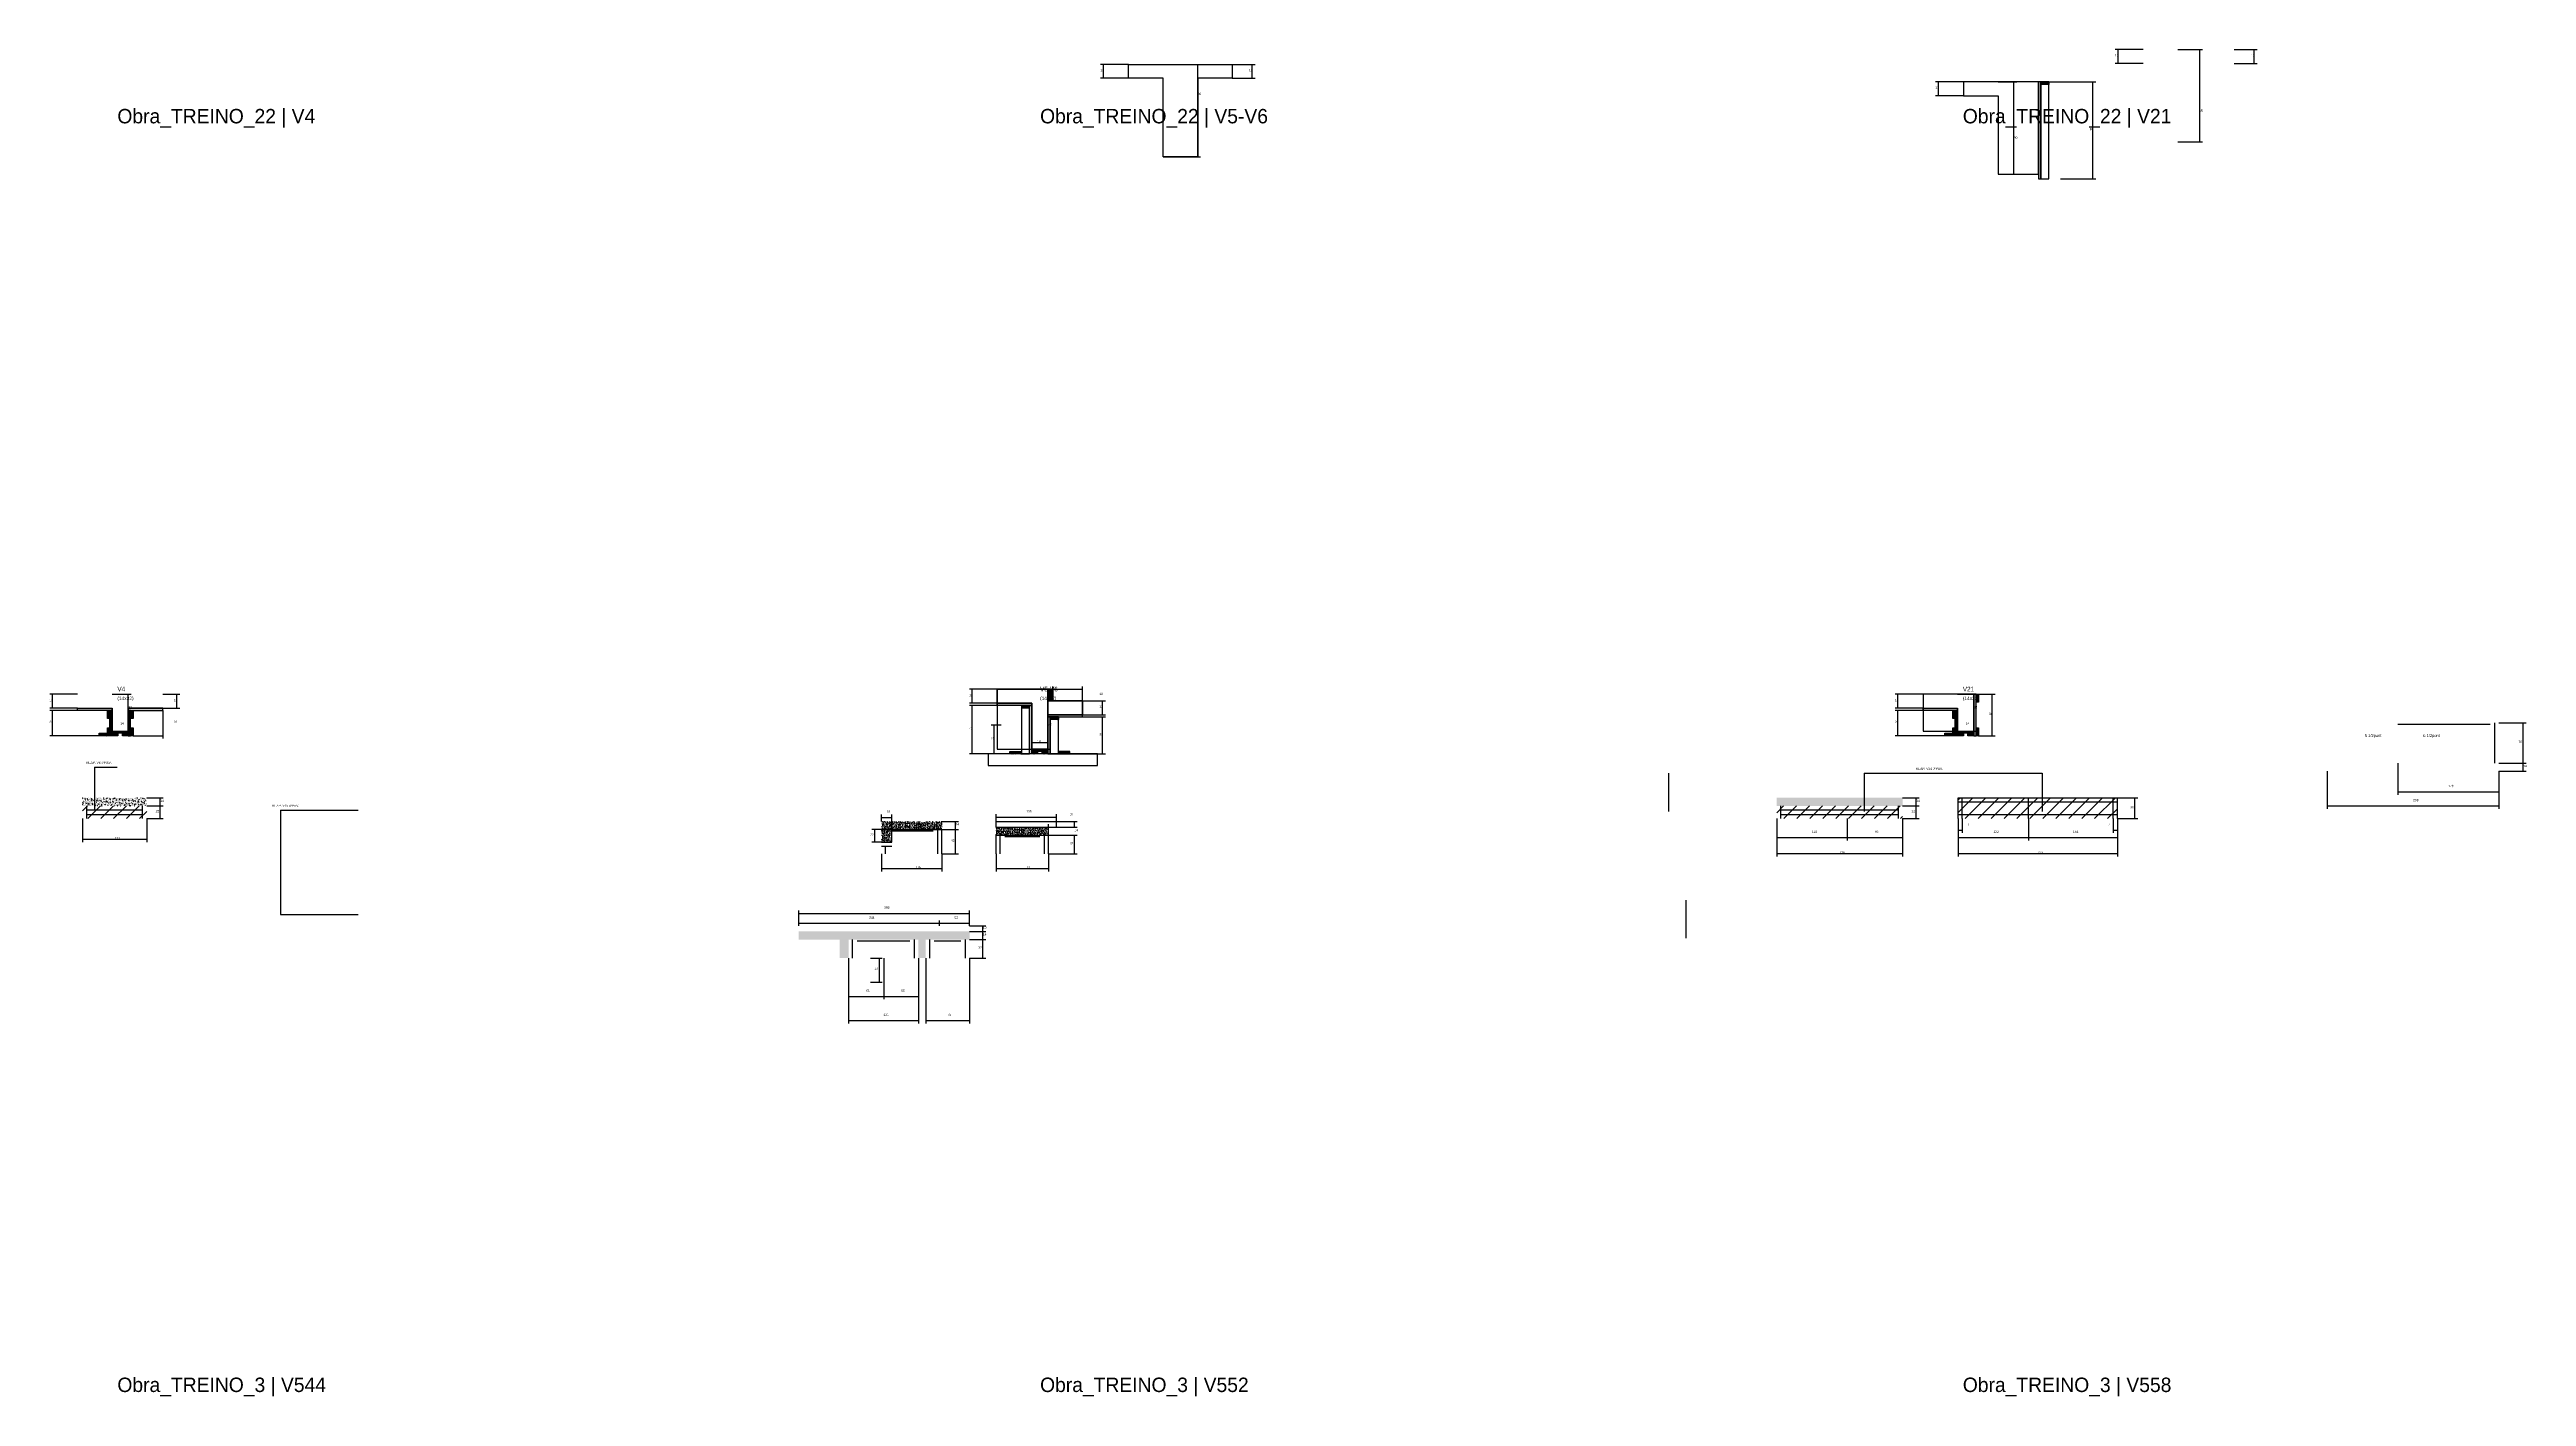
# Model space of a CAD drawing. Header units: metres. Extents: x -2848 to 21926, y -45195 to 1016.
# Drawn here: x 4682 to 8977, y -38618 to -36282 of the extents above; entities that cross this region are included whole.
import ezdxf

# ---------------------------------------------------------------- set-up
doc = ezdxf.new("R2010")
doc.units = ezdxf.units.M
for name, color, linetype in [('CONCRETO', 251, 'Continuous'), ('COTA', 4, 'Continuous'), ('Cota Seção (2x)', 4, 'Continuous'), ('Hachura', 253, 'Continuous'), ('LABEL_ID', 3, 'Continuous'), ('Madeira', 126, 'Continuous'), ('NOMENCLATURA', 7, 'Continuous'), ('Painéis', 200, 'Continuous'), ('PONTALETE', 2, 'Continuous'), ('SARR_2.2x7', 40, 'Continuous'), ('Texto Seção', 7, 'Continuous')]:
    doc.layers.add(name, color=color, linetype=linetype)

msp = doc.modelspace()

# ---------------------------------------------------------------- hatches: boundary and pattern name
at = {"layer": 'COTA'}
h = msp.add_hatch(dxfattribs=at)
h.set_pattern_fill('AR-CONC', scale=0.03)
h.paths.add_polyline_path([(4739.8, -37579.7), (4739.8, -37593.7), (4850.8, -37593.7), (4850.8, -37579.7)])
h = msp.add_hatch(dxfattribs=at)
h.set_pattern_fill('AR-CONC', scale=0.03)
h.paths.add_polyline_path([(7895.5, -37593.6), (7895.5, -37579.6), (7677.5, -37579.6), (7677.5, -37593.6)])
h = msp.add_hatch(dxfattribs=at)
h.set_pattern_fill('AR-CONC', scale=0.03)
h.paths.add_polyline_path([(6124.9, -37620.5), (6124.9, -37656.5), (6142.9, -37656.5), (6142.9, -37634.5), (6229.8, -37634.5), (6229.8, -37620.5)])
h = msp.add_hatch(dxfattribs=at)
h.set_pattern_fill('AR-CONC', scale=0.03)
h.paths.add_polyline_path([(6414.6, -37644.5), (6414.6, -37630.5), (6323.6, -37630.5), (6323.6, -37644.5)])
h = msp.add_hatch(dxfattribs=at)
h.set_pattern_fill('AR-CONC', scale=0.03)
h.paths.add_polyline_path([(6052.6, -37857.4), (6068, -37857.4), (6068, -37825.4), (6189, -37825.4), (6189, -37857.4), (6201.6, -37857.4), (6201.6, -37825.4), (6277.6, -37825.4), (6277.6, -37811.4), (5981.6, -37811.4), (5981.6, -37825.4), (6052.6, -37825.4)])
at = {"layer": 'Hachura'}
h = msp.add_hatch(color=8, dxfattribs=at)
h.dxf.hatch_style = 1
h.paths.add_polyline_path([(8135.2, -36338), (8131.2, -36338), (8131.2, -36338), (8131.2, -36506), (8131.2, -36506), (8135.2, -36506), (8135.2, -36506), (8135.2, -36338)])
h = msp.add_hatch(dxfattribs=at)
h.set_pattern_fill('ANSI31', scale=0.5)
h.paths.add_polyline_path([(8149.2, -36338), (8149.2, -36342.4), (8149.2, -36342.4), (8135.2, -36342.4), (8135.2, -36342.4), (8135.2, -36338), (8135.2, -36338), (8149.2, -36338)])
h = msp.add_hatch(color=8, dxfattribs=at)
h.dxf.hatch_style = 1
h.paths.add_polyline_path([(6417.7, -37391.4), (6413.7, -37391.4), (6413.7, -37391.4), (6413.7, -37411.4), (6413.7, -37411.4), (6417.7, -37411.4), (6417.7, -37411.4), (6417.7, -37391.4)])
h = msp.add_hatch(dxfattribs=at)
h.set_pattern_fill('ANSI31', scale=0.5)
h.paths.add_polyline_path([(6422.1, -37411.4), (6417.7, -37411.4), (6417.7, -37411.4), (6417.7, -37391.4), (6417.7, -37391.4), (6422.1, -37391.4), (6422.1, -37391.4), (6422.1, -37411.4)])
h = msp.add_hatch(color=8, dxfattribs=at)
h.dxf.hatch_style = 1
h.paths.add_polyline_path([(8023, -37400), (8019, -37400), (8019, -37400), (8019, -37472), (8019, -37472), (8023, -37472), (8023, -37472), (8023, -37400)])
h = msp.add_hatch(dxfattribs=at)
h.set_pattern_fill('ANSI31', scale=0.5)
h.paths.add_polyline_path([(8027.4, -37414), (8023, -37414), (8023, -37414), (8023, -37400), (8023, -37400), (8027.4, -37400), (8027.4, -37400), (8027.4, -37414)])
h = msp.add_hatch(color=8, dxfattribs=at)
h.dxf.hatch_style = 1
h.paths.add_polyline_path([(4731, -37428), (4731, -37424), (4731, -37424), (4791, -37424), (4791, -37424), (4791, -37428), (4791, -37428), (4731, -37428)])
h = msp.add_hatch(dxfattribs=at)
h.set_pattern_fill('ANSI31', scale=0.5)
h.paths.add_polyline_path([(4787, -37442), (4782.6, -37442), (4782.6, -37442), (4782.6, -37428), (4782.6, -37428), (4787, -37428), (4787, -37428), (4787, -37442)])
h = msp.add_hatch(color=8, dxfattribs=at)
h.dxf.hatch_style = 1
h.paths.add_polyline_path([(4787, -37428), (4791, -37428), (4791, -37428), (4791, -37472), (4791, -37472), (4787, -37472), (4787, -37472), (4787, -37428)])
h = msp.add_hatch(color=8, dxfattribs=at)
h.dxf.hatch_style = 1
h.paths.add_polyline_path([(4879, -37428), (4879, -37424), (4879, -37424), (4819, -37424), (4819, -37424), (4819, -37428), (4819, -37428), (4879, -37428)])
h = msp.add_hatch(color=8, dxfattribs=at)
h.dxf.hatch_style = 1
h.paths.add_polyline_path([(4823, -37428), (4819, -37428), (4819, -37428), (4819, -37472), (4819, -37472), (4823, -37472), (4823, -37472), (4823, -37428)])
h = msp.add_hatch(dxfattribs=at)
h.set_pattern_fill('ANSI31', scale=0.5)
h.paths.add_polyline_path([(4827.4, -37442), (4823, -37442), (4823, -37442), (4823, -37428), (4823, -37428), (4827.4, -37428), (4827.4, -37428), (4827.4, -37442)])
h = msp.add_hatch(color=8, dxfattribs=at)
h.dxf.hatch_style = 1
h.paths.add_polyline_path([(6325.7, -37419.4), (6325.7, -37415.4), (6325.7, -37415.4), (6385.7, -37415.4), (6385.7, -37415.4), (6385.7, -37419.4), (6385.7, -37419.4), (6325.7, -37419.4)])
h = msp.add_hatch(dxfattribs=at)
h.set_pattern_fill('ANSI31', scale=0.5)
h.paths.add_polyline_path([(6367.7, -37419.4), (6367.7, -37423.8), (6367.7, -37423.8), (6381.7, -37423.8), (6381.7, -37423.8), (6381.7, -37419.4), (6381.7, -37419.4), (6367.7, -37419.4)])
h = msp.add_hatch(color=8, dxfattribs=at)
h.dxf.hatch_style = 1
h.paths.add_polyline_path([(6381.7, -37419.4), (6385.7, -37419.4), (6385.7, -37419.4), (6385.7, -37503.4), (6385.7, -37503.4), (6381.7, -37503.4), (6381.7, -37503.4), (6381.7, -37419.4)])
h = msp.add_hatch(color=8, dxfattribs=at)
h.dxf.hatch_style = 1
h.paths.add_polyline_path([(6473.7, -37439.4), (6473.7, -37435.4), (6473.7, -37435.4), (6413.7, -37435.4), (6413.7, -37435.4), (6413.7, -37439.4), (6413.7, -37439.4), (6473.7, -37439.4)])
h = msp.add_hatch(color=8, dxfattribs=at)
h.dxf.hatch_style = 1
h.paths.add_polyline_path([(6417.7, -37439.4), (6413.7, -37439.4), (6413.7, -37439.4), (6413.7, -37503.4), (6413.7, -37503.4), (6417.7, -37503.4), (6417.7, -37503.4), (6417.7, -37439.4)])
h = msp.add_hatch(dxfattribs=at)
h.set_pattern_fill('ANSI31', scale=0.5)
h.paths.add_polyline_path([(6431.7, -37439.4), (6431.7, -37443.8), (6431.7, -37443.8), (6417.7, -37443.8), (6417.7, -37443.8), (6417.7, -37439.4), (6417.7, -37439.4), (6431.7, -37439.4)])
h = msp.add_hatch(color=8, dxfattribs=at)
h.dxf.hatch_style = 1
h.paths.add_polyline_path([(7931, -37428), (7931, -37424), (7931, -37424), (7991, -37424), (7991, -37424), (7991, -37428), (7991, -37428), (7931, -37428)])
h = msp.add_hatch(dxfattribs=at)
h.set_pattern_fill('ANSI31', scale=0.5)
h.paths.add_polyline_path([(7987, -37442), (7982.6, -37442), (7982.6, -37442), (7982.6, -37428), (7982.6, -37428), (7987, -37428), (7987, -37428), (7987, -37442)])
h = msp.add_hatch(color=8, dxfattribs=at)
h.dxf.hatch_style = 1
h.paths.add_polyline_path([(7987, -37428), (7991, -37428), (7991, -37428), (7991, -37472), (7991, -37472), (7987, -37472), (7987, -37472), (7987, -37428)])
h = msp.add_hatch(dxfattribs=at)
h.set_pattern_fill('ANSI31', scale=0.5)
h.paths.add_polyline_path([(4782.6, -37467.6), (4782.6, -37472), (4782.6, -37472), (4768.6, -37472), (4768.6, -37472), (4768.6, -37467.6), (4768.6, -37467.6), (4782.6, -37467.6)])
h = msp.add_hatch(dxfattribs=at)
h.set_pattern_fill('ANSI31', scale=0.5)
h.paths.add_polyline_path([(4787, -37472), (4782.6, -37472), (4782.6, -37472), (4782.6, -37458), (4782.6, -37458), (4787, -37458), (4787, -37458), (4787, -37472)])
h = msp.add_hatch(color=8, dxfattribs=at)
h.dxf.hatch_style = 1
h.paths.add_polyline_path([(4791, -37467.6), (4791, -37464), (4791, -37464), (4819, -37464), (4819, -37464), (4819, -37467.6), (4819, -37467.6), (4791, -37467.6)])
h = msp.add_hatch(dxfattribs=at)
h.set_pattern_fill('ANSI31', scale=0.5)
h.paths.add_polyline_path([(4791, -37472), (4791, -37467.6), (4791, -37467.6), (4801, -37467.6), (4801, -37467.6), (4801, -37472), (4801, -37472), (4791, -37472)])
h = msp.add_hatch(dxfattribs=at)
h.set_pattern_fill('ANSI31', scale=0.5)
h.paths.add_polyline_path([(4809, -37472), (4809, -37467.6), (4809, -37467.6), (4819, -37467.6), (4819, -37467.6), (4819, -37472), (4819, -37472), (4809, -37472)])
h = msp.add_hatch(dxfattribs=at)
h.set_pattern_fill('ANSI31', scale=0.5)
h.paths.add_polyline_path([(4827.4, -37472), (4823, -37472), (4823, -37472), (4823, -37458), (4823, -37458), (4827.4, -37458), (4827.4, -37458), (4827.4, -37472)])
h = msp.add_hatch(color=8, dxfattribs=at)
h.dxf.hatch_style = 1
h.paths.add_polyline_path([(6385.7, -37499), (6385.7, -37495.4), (6385.7, -37495.4), (6413.7, -37495.4), (6413.7, -37495.4), (6413.7, -37499), (6413.7, -37499), (6385.7, -37499)])
h = msp.add_hatch(dxfattribs=at)
h.set_pattern_fill('ANSI31', scale=0.5)
h.paths.add_polyline_path([(7982.6, -37467.6), (7982.6, -37472), (7982.6, -37472), (7968.6, -37472), (7968.6, -37472), (7968.6, -37467.6), (7968.6, -37467.6), (7982.6, -37467.6)])
h = msp.add_hatch(dxfattribs=at)
h.set_pattern_fill('ANSI31', scale=0.5)
h.paths.add_polyline_path([(7987, -37472), (7982.6, -37472), (7982.6, -37472), (7982.6, -37458), (7982.6, -37458), (7987, -37458), (7987, -37458), (7987, -37472)])
h = msp.add_hatch(color=8, dxfattribs=at)
h.dxf.hatch_style = 1
h.paths.add_polyline_path([(7991, -37467.6), (7991, -37464), (7991, -37464), (8019, -37464), (8019, -37464), (8019, -37467.6), (8019, -37467.6), (7991, -37467.6)])
h = msp.add_hatch(dxfattribs=at)
h.set_pattern_fill('ANSI31', scale=0.5)
h.paths.add_polyline_path([(7991, -37472), (7991, -37467.6), (7991, -37467.6), (8001, -37467.6), (8001, -37467.6), (8001, -37472), (8001, -37472), (7991, -37472)])
h = msp.add_hatch(dxfattribs=at)
h.set_pattern_fill('ANSI31', scale=0.5)
h.paths.add_polyline_path([(8009, -37472), (8009, -37467.6), (8009, -37467.6), (8019, -37467.6), (8019, -37467.6), (8019, -37472), (8019, -37472), (8009, -37472)])
h = msp.add_hatch(dxfattribs=at)
h.set_pattern_fill('ANSI31', scale=0.5)
h.paths.add_polyline_path([(8027.4, -37472), (8023, -37472), (8023, -37472), (8023, -37458), (8023, -37458), (8027.4, -37458), (8027.4, -37458), (8027.4, -37472)])
h = msp.add_hatch(dxfattribs=at)
h.set_pattern_fill('ANSI31', scale=0.5)
h.paths.add_polyline_path([(6347.7, -37503.4), (6347.7, -37499), (6347.7, -37499), (6367.7, -37499), (6367.7, -37499), (6367.7, -37503.4), (6367.7, -37503.4), (6347.7, -37503.4)])
h = msp.add_hatch(dxfattribs=at)
h.set_pattern_fill('ANSI31', scale=0.5)
h.paths.add_polyline_path([(6385.7, -37503.4), (6385.7, -37499), (6385.7, -37499), (6395.7, -37499), (6395.7, -37499), (6395.7, -37503.4), (6395.7, -37503.4), (6385.7, -37503.4)])
h = msp.add_hatch(dxfattribs=at)
h.set_pattern_fill('ANSI31', scale=0.5)
h.paths.add_polyline_path([(6403.7, -37503.4), (6403.7, -37499), (6403.7, -37499), (6413.7, -37499), (6413.7, -37499), (6413.7, -37503.4), (6413.7, -37503.4), (6403.7, -37503.4)])
h = msp.add_hatch(dxfattribs=at)
h.set_pattern_fill('ANSI31', scale=0.5)
h.paths.add_polyline_path([(6451.7, -37503.4), (6451.7, -37499), (6451.7, -37499), (6431.7, -37499), (6431.7, -37499), (6431.7, -37503.4), (6431.7, -37503.4), (6451.7, -37503.4)])
h = msp.add_hatch(dxfattribs=at)
h.set_pattern_fill('ANSI31', scale=5)
h.paths.add_polyline_path([(8114.1, -37615.6), (8114.1, -37579.6), (7992.1, -37579.6), (7992.1, -37615.6)])
h = msp.add_hatch(dxfattribs=at)
h.set_pattern_fill('ANSI31', scale=5)
h.paths.add_polyline_path([(8268, -37615.6), (8268, -37579.6), (8114.1, -37579.6), (8114.1, -37615.6)])
h = msp.add_hatch(dxfattribs=at)
h.set_pattern_fill('ANSI31', scale=5)
h.paths.add_polyline_path([(4739.8, -37593.7), (4739.8, -37615.7), (4850.8, -37615.7), (4850.8, -37593.7)])
h = msp.add_hatch(dxfattribs=at)
h.set_pattern_fill('ANSI31', scale=5)
h.paths.add_polyline_path([(7799.5, -37615.6), (7799.5, -37593.6), (7677.5, -37593.6), (7677.5, -37615.6)])
h = msp.add_hatch(dxfattribs=at)
h.set_pattern_fill('ANSI31', scale=5)
h.paths.add_polyline_path([(7895.5, -37615.6), (7895.5, -37593.6), (7799.5, -37593.6), (7799.5, -37615.6)])

# ---------------------------------------------------------------- linework, layer by layer
at = {"layer": 'CONCRETO'}
for points in [[(6673.3, -36331.9), (6673.3, -36341.9), (6673.3, -36467.9), (6613.3, -36467.9), (6613.3, -36331.9), (6553.3, -36331.9), (6553.3, -36307.9), (6673.3, -36307.9), (6733.3, -36307.9), (6733.3, -36331.9)], [(8131.2, -36358), (8131.2, -36338), (8001.2, -36338), (8001.2, -36362), (8061.2, -36362), (8061.2, -36498), (8131.2, -36498), (8131.2, -36358)], [(6325.7, -37495.4), (6413.7, -37495.4), (6413.7, -37391.4), (6325.7, -37391.4)], [(7931, -37400), (7931, -37424), (7991, -37424), (7991, -37464), (8019, -37464), (8019, -37420), (8019, -37400), (7991, -37400), (7991, -37400)], [(7931, -37464), (8019, -37464), (8019, -37400), (7931, -37400)], [(6413.7, -37435.4), (6473.7, -37435.4), (6473.7, -37411.4), (6413.7, -37411.4)]]:
    msp.add_lwpolyline(points, close=True, dxfattribs=at)
for points in [[(6413.7, -37435.4), (6413.7, -37495.4), (6385.7, -37495.4), (6385.7, -37415.4), (6325.7, -37415.4), (6325.7, -37391.4), (6413.7, -37391.4)], [(6413.7, -37411.4), (6473.7, -37411.4), (6473.7, -37435.4), (6413.7, -37435.4)]]:
    msp.add_lwpolyline(points, dxfattribs=at)
at = {"layer": 'COTA'}
for p, q in [((8312.8, -36282), (8264.4, -36282)), ((8269.4, -36306), (8269.4, -36282)), ((8470.8, -36282), (8510.3, -36282)), ((8505.3, -36306), (8505.3, -36282)), ((6553.3, -36307.9), (6504.9, -36307.9)), ((6553.3, -36331.9), (6504.9, -36331.9)), ((6509.9, -36331.9), (6509.9, -36307.9)), ((6733.3, -36307.9), (6772.8, -36307.9)), ((6733.3, -36331.9), (6772.8, -36331.9)), ((6767.8, -36331.9), (6767.8, -36307.9)), ((8312.8, -36306), (8264.4, -36306)), ((8470.8, -36306), (8510.3, -36306)), ((8001.2, -36338), (7952.9, -36338)), ((8001.2, -36362), (7952.9, -36362)), ((7957.9, -36362), (7957.9, -36338)), ((8149.2, -36338), (8230.7, -36338)), ((8225.7, -36506), (8225.7, -36338)), ((8169.2, -36506), (8230.7, -36506)), ((4731, -37400), (4682.6, -37400)), ((4687.6, -37424), (4687.6, -37400)), ((4879, -37400), (4908.1, -37400)), ((4903.1, -37424), (4903.1, -37400)), ((6325.7, -37391.4), (6277.4, -37391.4)), ((6282.4, -37415.4), (6282.4, -37391.4)), ((6422.1, -37391.4), (6422.1, -37386.4)), ((6422.1, -37391.4), (6473.7, -37391.4)), ((6473.7, -37411.4), (6473.7, -37386.4)), ((7931, -37400), (7882.6, -37400)), ((7887.6, -37424), (7887.6, -37400)), ((8011.8, -37400), (8056.1, -37400)), ((8051.1, -37472), (8051.1, -37400)), ((4731, -37424), (4682.6, -37424)), ((4731, -37428), (4682.6, -37428)), ((4687.6, -37472), (4687.6, -37428)), ((4879, -37424), (4908.1, -37424)), ((4879, -37428), (4879, -37477)), ((6325.7, -37415.4), (6277.4, -37415.4)), ((6325.7, -37419.4), (6277.4, -37419.4)), ((6282.4, -37503.4), (6282.4, -37419.4)), ((6431.7, -37439.4), (6513.2, -37439.4)), ((6473.7, -37411.4), (6513.2, -37411.4)), ((6473.7, -37435.4), (6513.2, -37435.4)), ((6508.2, -37435.4), (6508.2, -37411.4)), ((6508.2, -37503.4), (6508.2, -37439.4)), ((7931, -37424), (7882.6, -37424)), ((7931, -37428), (7882.6, -37428)), ((7887.6, -37472), (7887.6, -37428)), ((8929.6, -37449.4), (8976.6, -37449.4)), ((8971.6, -37519.4), (8971.6, -37449.4)), ((4768.6, -37472), (4682.6, -37472)), ((4827.4, -37472), (4827.4, -37467)), ((4827.4, -37472), (4879, -37472)), ((6332.7, -37453.4), (6315.2, -37453.4)), ((6320.2, -37503.4), (6320.2, -37453.4)), ((7968.6, -37472), (7882.6, -37472)), ((8027.4, -37472), (8056.1, -37472)), ((6347.7, -37503.4), (6277.4, -37503.4)), ((6332.7, -37503.4), (6315.2, -37503.4)), ((6451.7, -37503.4), (6513.2, -37503.4)), ((8632.1, -37533.4), (8632.1, -37598.7)), ((8754.1, -37519.4), (8754.1, -37574.2)), ((8929.6, -37519.4), (8976.6, -37519.4)), ((8929.6, -37519.4), (8976.6, -37519.4)), ((8929.6, -37533.4), (8929.6, -37574.2)), ((8929.6, -37533.4), (8929.6, -37598.7)), ((8929.6, -37533.4), (8976.6, -37533.4)), ((8971.6, -37533.4), (8971.6, -37519.4)), ((4850.8, -37579.7), (4879.4, -37579.7)), ((4874.4, -37593.7), (4874.4, -37579.7)), ((7895.5, -37579.6), (7924.2, -37579.6)), ((7919.2, -37593.6), (7919.2, -37579.6)), ((8268.1, -37579.6), (8303.4, -37579.6)), ((8298.4, -37615.6), (8298.4, -37579.6)), ((8754.1, -37569.2), (8929.6, -37569.2)), ((4739.8, -37615.7), (4739.8, -37656.4)), ((4850.8, -37593.7), (4879.4, -37593.7)), ((4850.8, -37593.7), (4879.4, -37593.7)), ((4850.8, -37615.7), (4850.8, -37656.4)), ((4850.8, -37615.7), (4879.4, -37615.7)), ((4874.4, -37615.7), (4874.4, -37593.7)), ((6124.9, -37620.5), (6124.9, -37608.6)), ((6124.9, -37613.6), (6142.9, -37613.6)), ((6142.9, -37634.5), (6142.9, -37608.6)), ((6229.8, -37620.5), (6258.5, -37620.5)), ((6253.5, -37634.5), (6253.5, -37620.5)), ((6323.6, -37620.5), (6323.6, -37608.1)), ((6323.6, -37613.1), (6428.6, -37613.1)), ((6428.6, -37620.5), (6428.6, -37608.1)), ((6428.6, -37620.5), (6464.5, -37620.5)), ((6459.5, -37630.5), (6459.5, -37620.5)), ((7677.5, -37615.6), (7677.5, -37681.2)), ((7677.5, -37615.6), (7677.5, -37653.5)), ((7799.5, -37615.6), (7799.5, -37653.5)), ((7799.5, -37615.6), (7799.5, -37653.5)), ((7895.5, -37593.6), (7924.2, -37593.6)), ((7895.5, -37593.6), (7924.2, -37593.6)), ((7895.5, -37615.6), (7895.5, -37681.2)), ((7895.5, -37615.6), (7924.2, -37615.6)), ((7895.5, -37615.6), (7895.5, -37653.5)), ((7919.2, -37615.6), (7919.2, -37593.6)), ((7992.1, -37615.6), (7992.1, -37681.2)), ((7992.1, -37615.6), (7992.1, -37653.5)), ((7992.1, -37615.6), (7992.1, -37640.6)), ((7999.1, -37615.6), (7999.1, -37640.6)), ((8114.1, -37615.6), (8114.1, -37653.5)), ((8114.1, -37615.6), (8114.1, -37653.5)), ((8261, -37615.6), (8261, -37640.6)), ((8268, -37615.6), (8268, -37681.2)), ((8268, -37615.6), (8303.4, -37615.6)), ((8268, -37615.6), (8268, -37653.5)), ((8268, -37615.6), (8268, -37640.6)), ((8632.1, -37593.7), (8929.6, -37593.7)), ((4739.8, -37651.4), (4850.8, -37651.4)), ((6142.9, -37634.5), (6108.5, -37634.5)), ((6124.9, -37656.5), (6108.5, -37656.5)), ((6113.5, -37656.5), (6113.5, -37634.5)), ((6229.8, -37634.5), (6258.5, -37634.5)), ((6229.8, -37634.5), (6258.5, -37634.5)), ((6253.5, -37676.5), (6253.5, -37634.5)), ((6414.6, -37644.5), (6414.6, -37625.5)), ((6414.6, -37630.5), (6428.6, -37630.5)), ((6414.6, -37644.5), (6464.5, -37644.5)), ((6428.6, -37630.5), (6428.6, -37625.5)), ((6428.6, -37630.5), (6464.5, -37630.5)), ((6459.5, -37676.5), (6459.5, -37644.5)), ((7677.5, -37648.5), (7799.5, -37648.5)), ((7799.5, -37648.5), (7895.5, -37648.5)), ((7992.1, -37635.6), (7999.1, -37635.6)), ((7992.1, -37648.5), (8114.1, -37648.5)), ((8114.1, -37648.5), (8268, -37648.5)), ((8261, -37635.6), (8268, -37635.6)), ((6124.9, -37676.5), (6124.9, -37707.2)), ((6124.9, -37702.2), (6229.8, -37702.2)), ((6229.8, -37676.5), (6229.8, -37707.2)), ((6229.8, -37676.5), (6258.5, -37676.5)), ((6323.6, -37676.5), (6323.6, -37707.2)), ((6323.6, -37702.2), (6414.6, -37702.2)), ((6414.6, -37676.5), (6414.6, -37707.2)), ((6414.6, -37676.5), (6464.5, -37676.5)), ((7677.5, -37676.2), (7895.5, -37676.2)), ((7992.1, -37676.2), (8268, -37676.2)), ((5981.6, -37801.4), (5981.6, -37775.1)), ((5981.6, -37780.1), (6277.6, -37780.1)), ((5981.6, -37801.4), (5981.6, -37792.2)), ((6225.6, -37801.4), (6225.6, -37792.2)), ((6225.6, -37801.4), (6225.6, -37792.2)), ((6277.6, -37801.4), (6277.6, -37775.1)), ((6277.6, -37801.4), (6277.6, -37792.2)), ((5981.6, -37797.2), (6225.6, -37797.2)), ((6225.6, -37797.2), (6277.6, -37797.2)), ((6277.6, -37801.4), (6305.9, -37801.4)), ((6277.6, -37811.4), (6305.9, -37811.4)), ((6277.6, -37811.4), (6305.9, -37811.4)), ((6277.6, -37825.4), (6305.9, -37825.4)), ((6277.6, -37825.4), (6305.9, -37825.4)), ((6300.9, -37811.4), (6300.9, -37801.4)), ((6300.9, -37825.4), (6300.9, -37811.4)), ((6300.9, -37857.4), (6300.9, -37825.4)), ((6068, -37857.4), (6068, -37970.8)), ((6068, -37857.4), (6068, -37928.9)), ((6106.2, -37857.4), (6126.4, -37857.4)), ((6121.4, -37899.4), (6121.4, -37857.4)), ((6129, -37857.4), (6129, -37928.9)), ((6129, -37857.4), (6129, -37928.9)), ((6189, -37857.4), (6189, -37970.8)), ((6189, -37857.4), (6189, -37928.9)), ((6201.6, -37857.4), (6201.6, -37970.8)), ((6277.6, -37857.4), (6277.6, -37970.8)), ((6277.6, -37857.4), (6305.9, -37857.4)), ((6068, -37923.9), (6129, -37923.9)), ((6106.2, -37899.4), (6126.4, -37899.4)), ((6129, -37923.9), (6189, -37923.9)), ((6068, -37965.8), (6189, -37965.8)), ((6201.6, -37965.8), (6277.6, -37965.8))]:
    msp.add_line(p, q, dxfattribs=at)
at = {"layer": 'Cota Seção (2x)'}
for p, q in [((8372.8, -36282), (8415.8, -36282)), ((8410.8, -36442), (8410.8, -36282)), ((6613.3, -36307.9), (6678.3, -36307.9)), ((6673.3, -36467.9), (6673.3, -36307.9)), ((8061.2, -36338), (8093.5, -36338)), ((8088.5, -36498), (8088.5, -36338)), ((8372.8, -36442), (8415.8, -36442)), ((6613.3, -36467.9), (6678.3, -36467.9)), ((8061.2, -36498), (8093.5, -36498)), ((4791, -37400), (4824, -37400)), ((4819, -37464), (4819, -37400)), ((6385.7, -37391.4), (6418.7, -37391.4)), ((6413.7, -37495.4), (6413.7, -37391.4)), ((7991, -37400), (8024, -37400)), ((8019, -37464), (8019, -37400)), ((4791, -37464), (4791, -37459)), ((4791, -37464), (4824, -37464)), ((4791, -37464), (4819, -37464)), ((4819, -37464), (4819, -37459)), ((6385.7, -37495.4), (6385.7, -37478.5)), ((6385.7, -37483.5), (6413.7, -37483.5)), ((6385.7, -37495.4), (6418.7, -37495.4)), ((6413.7, -37495.4), (6413.7, -37478.5)), ((7991, -37464), (7991, -37459)), ((7991, -37464), (8024, -37464)), ((7991, -37464), (8019, -37464)), ((8019, -37464), (8019, -37459))]:
    msp.add_line(p, q, dxfattribs=at)
at = {"layer": 'Madeira'}
for points in [[(8149.2, -36338), (8149.2, -36342.4), (8135.2, -36342.4), (8135.2, -36338)], [(8149.2, -36338), (8135.2, -36338), (8135.2, -36506), (8149.2, -36506)], [(6422.1, -37411.4), (6417.7, -37411.4), (6417.7, -37391.4), (6422.1, -37391.4)], [(8027.4, -37414), (8023, -37414), (8023, -37400), (8027.4, -37400)], [(4787, -37442), (4782.6, -37442), (4782.6, -37428), (4787, -37428)], [(4827.4, -37442), (4823, -37442), (4823, -37428), (4827.4, -37428)], [(6367.7, -37419.4), (6367.7, -37423.8), (6381.7, -37423.8), (6381.7, -37419.4)], [(6367.7, -37503.4), (6381.7, -37503.4), (6381.7, -37419.4), (6367.7, -37419.4)], [(6431.7, -37439.4), (6431.7, -37443.8), (6417.7, -37443.8), (6417.7, -37439.4)], [(6431.7, -37439.4), (6417.7, -37439.4), (6417.7, -37503.4), (6431.7, -37503.4)], [(7987, -37442), (7982.6, -37442), (7982.6, -37428), (7987, -37428)], [(4782.6, -37467.6), (4782.6, -37472), (4768.6, -37472), (4768.6, -37467.6)], [(4787, -37472), (4782.6, -37472), (4782.6, -37458), (4787, -37458)], [(4791, -37472), (4791, -37467.6), (4801, -37467.6), (4801, -37472)], [(4809, -37472), (4809, -37467.6), (4819, -37467.6), (4819, -37472)], [(4827.4, -37472), (4823, -37472), (4823, -37458), (4827.4, -37458)], [(7982.6, -37467.6), (7982.6, -37472), (7968.6, -37472), (7968.6, -37467.6)], [(7987, -37472), (7982.6, -37472), (7982.6, -37458), (7987, -37458)], [(7991, -37472), (7991, -37467.6), (8001, -37467.6), (8001, -37472)], [(8009, -37472), (8009, -37467.6), (8019, -37467.6), (8019, -37472)], [(8027.4, -37472), (8023, -37472), (8023, -37458), (8027.4, -37458)], [(6309.9, -37523.4), (6499.5, -37523.4), (6499.5, -37503.4), (6309.9, -37503.4)], [(6347.7, -37503.4), (6347.7, -37499), (6367.7, -37499), (6367.7, -37503.4)], [(6385.7, -37503.4), (6385.7, -37499), (6395.7, -37499), (6395.7, -37503.4)], [(6403.7, -37503.4), (6403.7, -37499), (6413.7, -37499), (6413.7, -37503.4)], [(6451.7, -37503.4), (6451.7, -37499), (6431.7, -37499), (6431.7, -37503.4)]]:
    msp.add_lwpolyline(points, close=True, dxfattribs=at)
at = {"layer": 'Painéis'}
for p, q in [((6413.7, -37411.4), (6413.7, -37391.4)), ((8019, -37472), (8019, -37400)), ((4731, -37424), (4791, -37424)), ((4731, -37428), (4731, -37424)), ((4791, -37428), (4791, -37424)), ((4791, -37472), (4791, -37428)), ((4819, -37424), (4879, -37424)), ((4819, -37428), (4819, -37424)), ((4819, -37472), (4819, -37428)), ((4879, -37428), (4879, -37424)), ((6325.7, -37415.4), (6385.7, -37415.4)), ((6325.7, -37419.4), (6325.7, -37415.4)), ((6385.7, -37419.4), (6385.7, -37415.4)), ((6385.7, -37503.4), (6385.7, -37419.4)), ((6413.7, -37435.4), (6473.7, -37435.4)), ((6413.7, -37439.4), (6413.7, -37435.4)), ((6413.7, -37503.4), (6413.7, -37439.4)), ((6473.7, -37439.4), (6473.7, -37435.4)), ((7931, -37424), (7991, -37424)), ((7991, -37428), (7991, -37424)), ((7991, -37472), (7991, -37428)), ((6385.7, -37495.4), (6413.7, -37495.4)), ((6385.7, -37499), (6385.7, -37495.4)), ((6413.7, -37499), (6413.7, -37495.4)), ((7991, -37464), (8019, -37464)), ((7991, -37467.6), (7991, -37464)), ((8019, -37467.6), (8019, -37464)), ((7992.1, -37579.6), (8268, -37579.6)), ((7992.1, -37615.6), (7992.1, -37579.6)), ((8114.1, -37615.6), (8114.1, -37579.6)), ((8268, -37615.6), (8268, -37579.6)), ((6323.6, -37620.5), (6428.6, -37620.5)), ((6323.6, -37630.5), (6323.6, -37620.5)), ((6428.6, -37630.5), (6428.6, -37620.5)), ((6124.9, -37656.5), (6142.9, -37656.5)), ((6142.9, -37634.5), (6229.8, -37634.5)), ((6142.9, -37656.5), (6142.9, -37634.5)), ((6229.8, -37676.5), (6229.8, -37634.5)), ((6323.6, -37630.5), (6428.6, -37630.5)), ((6323.6, -37644.5), (6414.6, -37644.5)), ((6323.6, -37676.5), (6323.6, -37644.5)), ((6414.6, -37676.5), (6414.6, -37644.5))]:
    msp.add_line(p, q, dxfattribs=at)
for points in [[(8135.2, -36338), (8131.2, -36338), (8131.2, -36506), (8135.2, -36506)], [(6417.7, -37391.4), (6413.7, -37391.4), (6413.7, -37411.4), (6417.7, -37411.4)], [(8023, -37400), (8019, -37400), (8019, -37472), (8023, -37472)], [(4731, -37428), (4731, -37424), (4791, -37424), (4791, -37428)], [(4787, -37428), (4791, -37428), (4791, -37472), (4787, -37472)], [(4879, -37428), (4879, -37424), (4819, -37424), (4819, -37428)], [(4823, -37428), (4819, -37428), (4819, -37472), (4823, -37472)], [(6325.7, -37419.4), (6325.7, -37415.4), (6385.7, -37415.4), (6385.7, -37419.4)], [(6381.7, -37419.4), (6385.7, -37419.4), (6385.7, -37503.4), (6381.7, -37503.4)], [(6473.7, -37439.4), (6473.7, -37435.4), (6413.7, -37435.4), (6413.7, -37439.4)], [(6417.7, -37439.4), (6413.7, -37439.4), (6413.7, -37503.4), (6417.7, -37503.4)], [(7931, -37428), (7931, -37424), (7991, -37424), (7991, -37428)], [(7987, -37428), (7991, -37428), (7991, -37472), (7987, -37472)], [(4791, -37467.6), (4791, -37464), (4819, -37464), (4819, -37467.6)], [(6385.7, -37499), (6385.7, -37495.4), (6413.7, -37495.4), (6413.7, -37499)], [(7991, -37467.6), (7991, -37464), (8019, -37464), (8019, -37467.6)]]:
    msp.add_lwpolyline(points, close=True, dxfattribs=at)
at = {"layer": 'PONTALETE'}
for p, q in [((4760.5, -37526.7), (4799.5, -37526.7)), ((4760.5, -37526.7), (4760.5, -37600.2)), ((7489.5, -37537.1), (7489.5, -37603.3)), ((7829.2, -37537.1), (8137.9, -37537.1)), ((7829.2, -37537.1), (7829.2, -37603.3)), ((8137.9, -37537.1), (8137.9, -37603.3)), ((5082.7, -37601.2), (5217.8, -37601.2)), ((5082.7, -37601.2), (5082.7, -37781.9)), ((5082.7, -37781.9), (5217.8, -37781.9)), ((7520, -37756.9), (7520, -37823.1))]:
    msp.add_line(p, q, dxfattribs=at)
at = {"layer": 'SARR_2.2x7'}
for p, q in [((8754.1, -37451.6), (8914.6, -37451.6)), ((8922.6, -37519.4), (8922.6, -37449.4)), ((7999.1, -37615.6), (7999.1, -37579.6)), ((8261, -37615.6), (8261, -37579.6)), ((4746.8, -37615.7), (4746.8, -37593.7)), ((4746.8, -37600.7), (4843.8, -37600.7)), ((4746.8, -37608.7), (4843.8, -37608.7)), ((4843.8, -37615.7), (4843.8, -37593.7)), ((7684.5, -37615.6), (7684.5, -37593.6)), ((7684.5, -37600.6), (7799.5, -37600.6)), ((7684.5, -37608.6), (7799.5, -37608.6)), ((7799.5, -37600.6), (7888.5, -37600.6)), ((7799.5, -37608.6), (7888.5, -37608.6)), ((7888.5, -37615.6), (7888.5, -37593.6)), ((7992.1, -37586.6), (8114.1, -37586.6)), ((7992.1, -37608.6), (8114.1, -37608.6)), ((8114.1, -37586.6), (8268, -37586.6)), ((8114.1, -37608.6), (8268, -37608.6)), ((6124.9, -37663.5), (6142.9, -37663.5)), ((6131.9, -37676.5), (6131.9, -37663.5)), ((6142.9, -37636.7), (6214.8, -37636.7)), ((6222.8, -37676.5), (6222.8, -37634.5)), ((6330.6, -37676.5), (6330.6, -37644.5)), ((6338.6, -37646.7), (6399.6, -37646.7)), ((6407.6, -37676.5), (6407.6, -37644.5)), ((6075, -37857.4), (6075, -37825.4)), ((6083, -37827.6), (6129, -37827.6)), ((6129, -37827.6), (6174, -37827.6)), ((6182, -37857.4), (6182, -37825.4)), ((6208.6, -37857.4), (6208.6, -37825.4)), ((6216.6, -37827.6), (6262.6, -37827.6)), ((6270.6, -37857.4), (6270.6, -37825.4))]:
    msp.add_line(p, q, dxfattribs=at)

# ---------------------------------------------------------------- texts
at = {"layer": 'COTA'}
for s, p in [('12', (8263.9, -36294)), ('12', (8499.8, -36294)), ('12', (6504.4, -36319.9)), ('12', (6762.3, -36319.9)), ('12', (7952.4, -36350)), ('84', (8220.2, -36422)), ('12', (4682.1, -37412)), ('12', (4897.6, -37412)), ('12', (6276.9, -37403.4)), ('10', (6502.7, -37401.4)), ('12', (7882.1, -37412)), ('22', (4682.1, -37450)), ('22', (4897.6, -37450)), ('12', (6502.7, -37423.4)), ('22', (7882.1, -37450)), ('36', (8045.6, -37436)), ('42', (6276.9, -37461.4)), ('25', (6314.7, -37478.4)), ('32', (6502.7, -37471.4)), ('70', (8963.5, -37484.4)), ('14', (8971.6, -37526.4)), ('176', (8841.9, -37561.1)), ('22', (4866.4, -37604.7)), ('14', (4874.4, -37586.7)), ('18', (6133.9, -37605.5)), ('14', (6253.5, -37627.5)), ('105', (6376.1, -37605)), ('10', (6451.4, -37609.7)), ('22', (7911.2, -37604.6)), ('14', (7919.2, -37586.6)), ('7', (8007.9, -37627.6)), ('7', (8252.2, -37627.6)), ('36', (8290.2, -37597.6)), ('298', (8780.9, -37585.6)), ('111', (4795.3, -37651.4)), ('22', (6105.5, -37645.5)), ('42', (6245.4, -37655.5)), ('32', (6451.3, -37660.5)), ('14', (6459.5, -37637.5)), ('122', (7738.5, -37640.4)), ('96', (7847.5, -37640.3)), ('122', (8053.1, -37640.4)), ('154', (8191, -37640.4)), ('105', (6184.8, -37702.2)), ('91', (6377.1, -37702.2)), ('218', (7786.5, -37676.2)), ('276', (8130, -37676.2)), ('244', (6103.6, -37789.2)), ('296', (6129.6, -37771.9)), ('52', (6251.6, -37789.1)), ('32', (6292.7, -37841.4)), ('10', (6300.9, -37806.4)), ('14', (6300.9, -37818.4)), ('42', (6113.3, -37878.4)), ('61', (6098.5, -37915.8)), ('60', (6159, -37915.8)), ('121', (6128.5, -37957.7)), ('76', (6239.6, -37957.7))]:
    msp.add_text(s, height=4, dxfattribs=at).set_placement(p)
at = {"layer": 'Cota Seção (2x)'}
for s, p in [('80', (6673.3, -36360.8)), ('80', (8410.8, -36389.5)), ('80', (8088.5, -36436.8)), ('14', (4805, -37452.5)), ('32', (4819, -37424.5)), ('52', (6413.7, -37454.2)), ('14', (8005, -37452.5)), ('32', (8019, -37424.4)), ('14', (6394.7, -37483.5))]:
    msp.add_text(s, height=4, dxfattribs=at).set_placement(p)
at = {"layer": 'LABEL_ID'}
for s, p in [('Obra_TREINO_22 | V4', (4800, -36410)), ('Obra_TREINO_22 | V5-V6', (6400, -36410)), ('Obra_TREINO_22 | V21', (8000, -36410)), ('Obra_TREINO_3 | V544', (4800, -38610)), ('Obra_TREINO_3 | V552', (6400, -38610)), ('Obra_TREINO_3 | V558', (8000, -38610))]:
    msp.add_text(s, height=25, dxfattribs=at).set_placement(p)
at = {"layer": 'NOMENCLATURA'}
for s, p in [('5 1/2pont', (8697.1, -37474.2)), ('6 1/2pont', (8798.4, -37474.2))]:
    msp.add_text(s, height=5, dxfattribs=at).set_placement(p)
at = {"layer": 'PONTALETE'}
for s, p in [('REAP. V6 4ºPAV.', (4746, -37520.7)), ('REAP. V24 3ºPAV.', (7918.6, -37531.1)), ('REAP. V15 4ºPAV.', (5068.2, -37595.2))]:
    msp.add_text(s, height=4, dxfattribs=at).set_placement(p)
at = {"layer": 'Texto Seção'}
for s, height, p in [('V4', 8, (4800, -37395)), ('(14x32)', 6, (4800, -37410)), ('V5-V6', 8, (6400, -37395)), ('(14x52)', 6, (6400, -37410)), ('V21', 8, (8000, -37395)), ('(14x32)', 6, (8000, -37410))]:
    msp.add_text(s, height=height, dxfattribs=at).set_placement(p)

doc.saveas('drawing.dxf')
